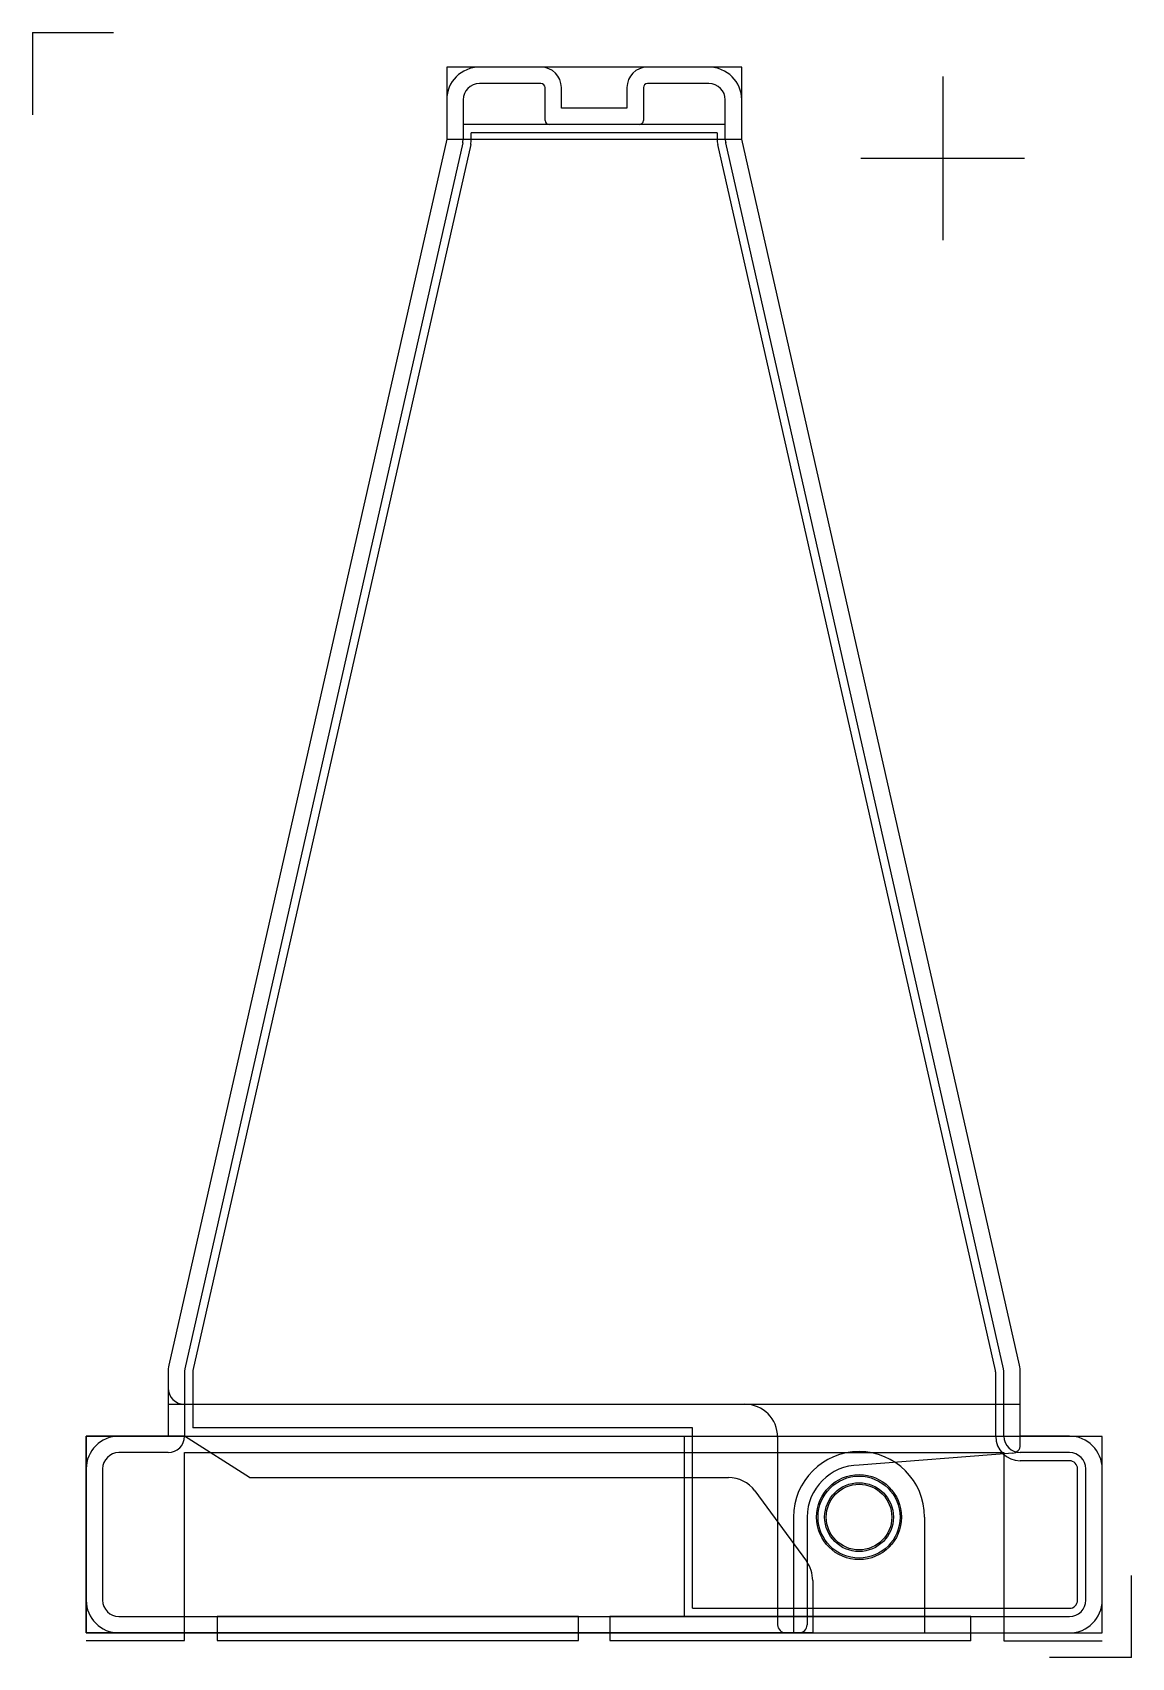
# Model space of a CAD drawing. Header units: millimetres. Extents: x -0.33 to 6.38, y -0.15 to 9.76.
import ezdxf

# ---------------------------------------------------------------- set-up
doc = ezdxf.new("R2010")
doc.units = ezdxf.units.MM
for name, color, linetype in [('CARBON', 5, 'Continuous'), ('CF_SHIELDS', 161, 'Continuous'), ('COPPER_A', 6, 'Continuous'), ('COPPER_B', 211, 'Continuous'), ('COPPER_MID', 230, 'Continuous'), ('MARKERS', 1, 'Continuous'), ('pvdf', 112, 'Continuous'), ('PZT', 130, 'Continuous'), ('PZT_A', 100, 'Continuous'), ('PZT_RASTER', 116, 'Continuous')]:
    doc.layers.add(name, color=color, linetype=linetype)

msp = doc.modelspace()

# ---------------------------------------------------------------- linework, layer by layer
at = {"layer": 'CARBON'}
for radius in [0.2592, 0.2099]:
    msp.add_circle((4.7162, 0.7064), radius, dxfattribs=at)
at = {"layer": 'CF_SHIELDS'}
for p, q in [((0.6, -0.0467), (0.6, 1.1)), ((0.6, 1.1), (5.6, 1.1)), ((5.6, 1.1), (5.6, -0.0477)), ((3.0041, 0.1), (0.7992, 0.1)), ((0.7992, 0.1), (0.7992, -0.0467)), ((3.0041, -0.0467), (3.0041, 0.1)), ((5.3974, 0.1), (3.1958, 0.1)), ((3.1958, 0.1), (3.1958, -0.0467)), ((5.3974, -0.0477), (5.3974, 0.1)), ((0, -0.0467), (0.6, -0.0467)), ((0.7992, -0.0467), (3.0041, -0.0467)), ((3.1958, -0.0467), (5.3974, -0.0467)), ((5.6, -0.0477), (6.2, -0.0477))]:
    msp.add_line(p, q, dxfattribs=at)
at = {"layer": 'COPPER_A', "linetype": 'Continuous', "lineweight": 25}
for p, q in [((3.8, 9.55), (2.4, 9.55)), ((2.2, 9.35), (2.2, 9.1112)), ((4, 9.1112), (4, 9.35)), ((2.2, 9.1112), (0.5049, 1.633)), ((5.6951, 1.633), (4, 9.1112)), ((0.5, 1.5888), (0.5, 1.4944)), ((5.7, 1.1462), (5.7, 1.5888))]:
    msp.add_line(p, q, dxfattribs=at)
at = {"layer": 'COPPER_A'}
for p, q in [((0.6, 1.3944), (4.0194, 1.3944)), ((4.2194, 1.1944), (4.2194, 0.05)), ((5.6539, 1.0964), (4.7162, 1.023)), ((4.3996, 0.7064), (4.3996, 0.05)), ((4.2694, 0), (4.3496, 0))]:
    msp.add_line(p, q, dxfattribs=at)
at = {"layer": 'COPPER_A', "linetype": 'Continuous', "lineweight": 25}
for centre, start, end in [((2.4, 9.35), 90, 180), ((3.8, 9.35), 0, 90), ((0.7, 1.5888), 167.22876, 180), ((5.5, 1.5888), 0, 12.77124)]:
    msp.add_arc(centre, 0.2, start, end, dxfattribs=at)
at = {"layer": 'COPPER_A', "lineweight": 25}
msp.add_arc((0.6, 1.4944), 0.1, 180, 270, dxfattribs=at)
at = {"layer": 'COPPER_A'}
for centre, radius, start, end in [((4.0194, 1.1944), 0.2, 0, 90), ((5.65, 1.1462), 0.05, 274.47363, 0), ((4.7162, 0.7064), 0.3166, 90, 180), ((4.2694, 0.05), 0.05, 180, 270), ((4.3496, 0.05), 0.05, 270, 0)]:
    msp.add_arc(centre, radius, start, end, dxfattribs=at)
at = {"layer": 'COPPER_B', "linetype": 'Continuous', "lineweight": 25}
for p, q in [((3.8, 9.55), (2.4, 9.55)), ((2.2, 9.35), (2.2, 9.1112)), ((4, 9.1112), (4, 9.35)), ((2.2, 9.1112), (0.5049, 1.633)), ((5.6951, 1.633), (4, 9.1112)), ((0.5, 1.5888), (0.5, 1.3944)), ((5.7, 1.3944), (5.7, 1.5888))]:
    msp.add_line(p, q, dxfattribs=at)
at = {"layer": 'COPPER_B'}
for p, q in [((0.5, 1.3944), (5.7, 1.3944)), ((0, 0), (0, 1.2)), ((0.6, 1.2), (0, 1.2)), ((0.996, 0.9478), (0.6, 1.2)), ((0.996, 0.9478), (3.9192, 0.9478)), ((4.0805, 0.866), (4.3947, 0.4374)), ((4.4334, 0.3191), (4.4334, 0)), ((4.4334, 0), (0, 0))]:
    msp.add_line(p, q, dxfattribs=at)
at = {"layer": 'COPPER_B', "linetype": 'Continuous', "lineweight": 25}
for centre, start, end in [((2.4, 9.35), 90, 180), ((3.8, 9.35), 0, 90), ((0.7, 1.5888), 167.22876, 180), ((5.5, 1.5888), 0, 12.77124)]:
    msp.add_arc(centre, 0.2, start, end, dxfattribs=at)
at = {"layer": 'COPPER_B'}
for centre, start, end in [((3.9192, 0.7478), 36.24223, 90), ((4.2334, 0.3191), 0, 36.24223)]:
    msp.add_arc(centre, 0.2, start, end, dxfattribs=at)
at = {"layer": 'COPPER_MID', "linetype": 'Continuous', "lineweight": 25}
for p, q in [((3.8, 9.55), (2.4, 9.55)), ((2.2, 9.35), (2.2, 9.1112)), ((4, 9.1112), (4, 9.35)), ((2.2, 9.1112), (0.5049, 1.633)), ((5.6951, 1.633), (4, 9.1112)), ((0.5, 1.5888), (0.5, 1.2)), ((5.7, 1.2), (5.7, 1.5888)), ((0.5, 1.2), (0.2, 1.2)), ((6, 1.2), (5.7, 1.2)), ((0, 1), (0, 0.2)), ((6.2, 0.2), (6.2, 1)), ((0.2, 0), (4.3162, 0)), ((5.1162, 0), (6, 0))]:
    msp.add_line(p, q, dxfattribs=at)
at = {"layer": 'COPPER_MID'}
for p, q in [((4.3162, 0.7064), (4.3162, 0)), ((5.1162, 0.7064), (5.1162, 0.7064)), ((5.1162, 0.7064), (5.1162, 0))]:
    msp.add_line(p, q, dxfattribs=at)
at = {"layer": 'COPPER_MID', "linetype": 'Continuous', "lineweight": 25}
for centre, start, end in [((2.4, 9.35), 90, 180), ((3.8, 9.35), 0, 90), ((0.7, 1.5888), 167.22876, 180), ((5.5, 1.5888), 0, 12.77124), ((0.2, 1), 90, 180), ((6, 1), 0, 90), ((0.2, 0.2), 180, 270), ((6, 0.2), 270, 0)]:
    msp.add_arc(centre, 0.2, start, end, dxfattribs=at)
at = {"layer": 'COPPER_MID'}
msp.add_arc((4.7162, 0.7064), 0.4, 0, 180, dxfattribs=at)
at = {"layer": 'MARKERS'}
for p, q in [((-0.3276, 9.7613), (0.1674, 9.7613)), ((-0.3276, 9.7613), (-0.3276, 9.2593)), ((5.2265, 9.4938), (5.2265, 8.4938)), ((5.7265, 8.9938), (4.7265, 8.9938)), ((6.3789, -0.1499), (6.3789, 0.3501)), ((6.3789, -0.1499), (5.8789, -0.1499))]:
    msp.add_line(p, q, dxfattribs=at)
at = {"layer": 'pvdf', "linetype": 'Continuous', "lineweight": 25}
for p, q in [((2.3, 9.2), (2.3, 9.1112)), ((3.9, 9.2), (2.3, 9.2)), ((3.85, 9.15), (2.35, 9.15)), ((3.9, 9.1112), (3.9, 9.2)), ((2.2975, 9.0891), (0.6025, 1.6109)), ((2.3463, 9.078), (0.6512, 1.5999)), ((5.5488, 1.5999), (3.8537, 9.078)), ((5.5975, 1.6109), (3.9025, 9.0891)), ((0.6, 1.5888), (0.6, 1.2)), ((0.65, 1.5888), (0.65, 1.25)), ((5.55, 1.2), (5.55, 1.5888)), ((5.6, 1.2), (5.6, 1.5888)), ((6, 1.1), (5.7, 1.1)), ((6, 1.05), (5.7, 1.05)), ((6.05, 0.2), (6.05, 1)), ((6.1, 0.2), (6.1, 1)), ((3.65, 0.1), (6, 0.1)), ((3.7, 0.15), (6, 0.15))]:
    msp.add_line(p, q, dxfattribs=at)
at = {"layer": 'pvdf'}
for p, q in [((2.35, 9.1112), (2.35, 9.15)), ((3.85, 9.15), (3.85, 9.1112)), ((0.6, 1.2), (3.65, 1.2)), ((3.7, 1.25), (0.65, 1.25)), ((3.65, 1.2), (3.65, 0.1)), ((3.7, 1.2), (3.7, 1.25)), ((3.7, 0.15), (3.7, 1.2))]:
    msp.add_line(p, q, dxfattribs=at)
at = {"layer": 'pvdf', "linetype": 'Continuous', "lineweight": 25}
for centre, radius, start, end in [((2.2, 9.1112), 0.1, 347.22876, 0), ((2.2, 9.1112), 0.15, 347.22876, 0), ((4, 9.1112), 0.15, 180, 192.77124), ((4, 9.1112), 0.1, 180, 192.77124), ((0.7, 1.5888), 0.1, 167.22876, 180), ((0.7, 1.5888), 0.05, 167.22876, 180), ((5.5, 1.5888), 0.05, 0, 12.77124), ((5.5, 1.5888), 0.1, 0, 12.77124), ((5.7, 1.2), 0.15, 180, 270), ((5.7, 1.2), 0.1, 180, 270), ((6, 1), 0.1, 0, 90), ((6, 1), 0.05, 0, 90), ((6, 0.2), 0.1, 270, 0), ((6, 0.2), 0.05, 270, 0)]:
    msp.add_arc(centre, radius, start, end, dxfattribs=at)
at = {"layer": 'PZT', "linetype": 'Continuous', "lineweight": 25}
for p, q in [((2.775, 9.55), (2.4, 9.55)), ((3.8, 9.55), (3.425, 9.55)), ((2.775, 9.45), (2.4, 9.45)), ((2.8, 9.225), (2.8, 9.425)), ((2.9, 9.3), (2.9, 9.425)), ((3.3, 9.425), (3.3, 9.3)), ((3.4, 9.425), (3.4, 9.225)), ((3.8, 9.45), (3.425, 9.45)), ((2.2, 9.35), (2.2, 9.1112)), ((2.3, 9.35), (2.3, 9.1112)), ((3.9, 9.1112), (3.9, 9.35)), ((4, 9.1112), (4, 9.35)), ((3.3, 9.3), (2.9, 9.3)), ((3.375, 9.2), (2.825, 9.2)), ((2.2, 9.1112), (0.5049, 1.633)), ((2.2975, 9.0891), (0.6025, 1.6109)), ((5.5975, 1.6109), (3.9025, 9.0891)), ((5.6951, 1.633), (4, 9.1112)), ((0.5, 1.5888), (0.5, 1.2)), ((0.6, 1.5888), (0.6, 1.2)), ((5.6, 1.2), (5.6, 1.5888)), ((5.7, 1.2), (5.7, 1.5888)), ((0.5, 1.2), (0.2, 1.2)), ((6, 1.2), (5.7, 1.2)), ((0.5, 1.1), (0.2, 1.1)), ((6, 1.1), (5.7, 1.1)), ((0, 1), (0, 0.2)), ((0.1, 1), (0.1, 0.2)), ((6.1, 0.2), (6.1, 1)), ((6.2, 0.2), (6.2, 1)), ((0.2, 0.1), (6, 0.1)), ((0.2, 0), (6, 0))]:
    msp.add_line(p, q, dxfattribs=at)
for centre, radius, start, end in [((2.4, 9.35), 0.2, 90, 180), ((2.775, 9.425), 0.125, 0, 90), ((3.425, 9.425), 0.125, 90, 180), ((3.8, 9.35), 0.2, 0, 90), ((2.4, 9.35), 0.1, 90, 180), ((2.775, 9.425), 0.025, 0, 90), ((3.425, 9.425), 0.025, 90, 180), ((3.8, 9.35), 0.1, 0, 90), ((2.825, 9.225), 0.025, 180, 270), ((3.375, 9.225), 0.025, 270, 0), ((2.2, 9.1112), 0.1, 347.22876, 0), ((4, 9.1112), 0.1, 180, 192.77124), ((0.7, 1.5888), 0.2, 167.22876, 180), ((0.7, 1.5888), 0.1, 167.22876, 180), ((5.5, 1.5888), 0.1, 0, 12.77124), ((5.5, 1.5888), 0.2, 0, 12.77124), ((0.2, 1), 0.2, 90, 180), ((0.5, 1.2), 0.1, 270, 0), ((5.7, 1.2), 0.1, 180, 270), ((6, 1), 0.2, 0, 90), ((0.2, 1), 0.1, 90, 180), ((6, 1), 0.1, 0, 90), ((0.2, 0.2), 0.2, 180, 270), ((0.2, 0.2), 0.1, 180, 270), ((6, 0.2), 0.1, 270, 0), ((6, 0.2), 0.2, 270, 0)]:
    msp.add_arc(centre, radius, start, end, dxfattribs=at)
at = {"layer": 'PZT_A'}
for radius in [0.25, 0.2]:
    msp.add_circle((4.7162, 0.7064), radius, dxfattribs=at)
at = {"layer": 'PZT_RASTER'}
for points in [[(2.2, 9.1112), (4, 9.1112), (4, 9.55), (2.2, 9.55)], [(0, 0), (6.2, 0), (6.2, 1.1981), (0, 1.1981)]]:
    msp.add_lwpolyline(points, close=True, dxfattribs=at)

doc.saveas('drawing.dxf')
